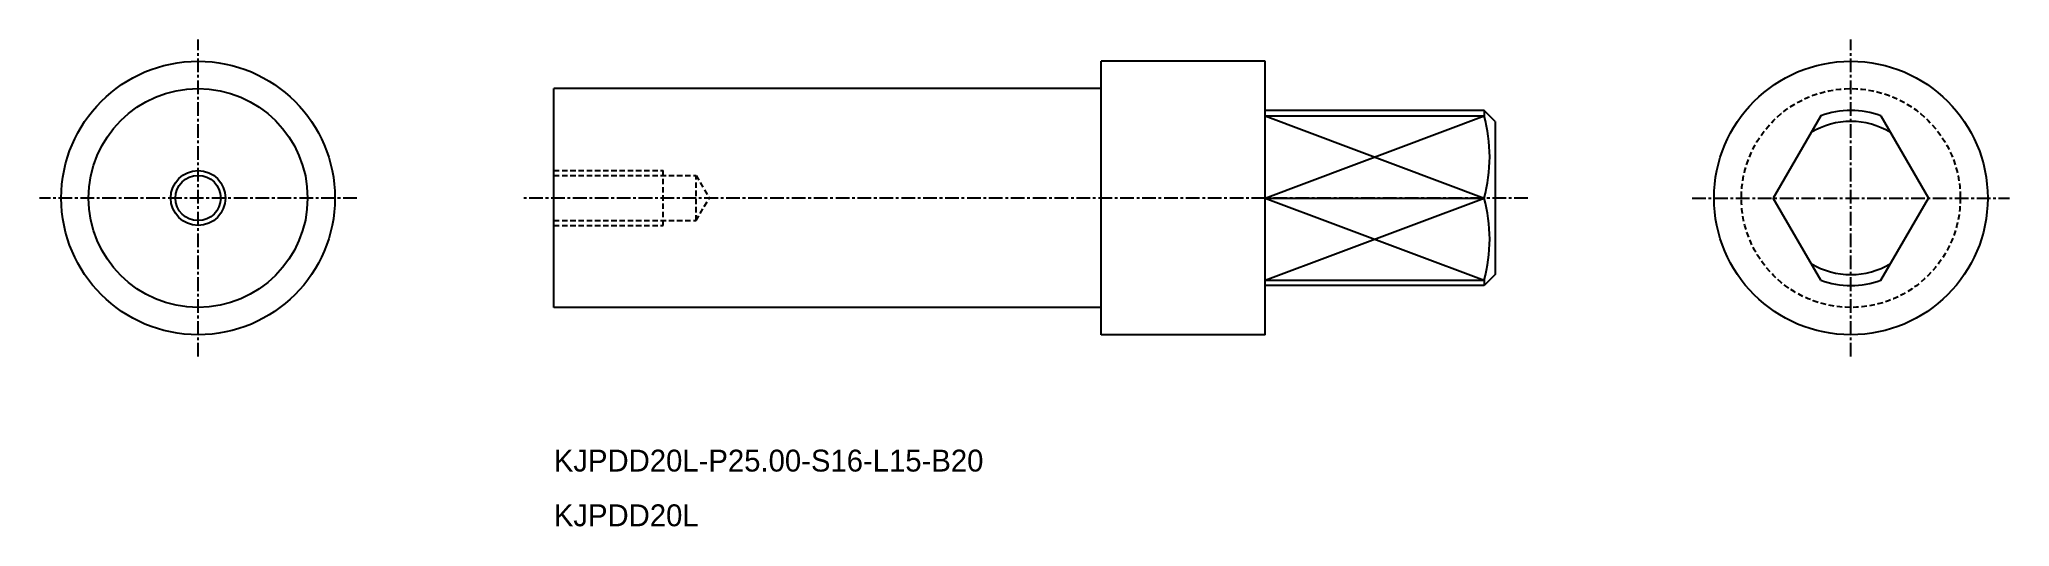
# Model space of a CAD drawing. Extents: x -2548 to -2368, y -925 to -880.
import ezdxf

# ---------------------------------------------------------------- set-up
doc = ezdxf.new("R2010")
doc.units = 0
doc.linetypes.add('CENTER', pattern=[2, 1.25, -0.25, 0.25, -0.25])
doc.linetypes.add('DASHED', pattern=[0.75, 0.5, -0.25])
doc.layers.get('0').update_dxf_attribs({"linetype": 'CONTINUOUS'})
doc.layers.add('CENTER', color=1, linetype='CENTER')

msp = doc.modelspace()

# ---------------------------------------------------------------- linework, layer by layer
at = {"color": 7, "linetype": 'CONTINUOUS'}
for p, q in [((-2450.58, -907.15), (-2450.58, -882.15)), ((-2435.58, -882.15), (-2450.58, -882.15)), ((-2435.58, -907.15), (-2435.58, -882.15)), ((-2500.58, -904.65), (-2500.58, -884.65)), ((-2450.58, -884.65), (-2500.58, -884.65)), ((-2415.58, -886.65), (-2435.58, -886.65)), ((-2435.58, -887.14), (-2415.58, -887.14)), ((-2415.58, -886.65), (-2415.58, -887.14)), ((-2414.58, -887.65), (-2415.58, -886.65)), ((-2384.83, -887.14), (-2389.17, -894.65)), ((-2379.33, -887.14), (-2374.99, -894.65)), ((-2414.58, -887.65), (-2414.58, -901.65)), ((-2435.58, -894.65), (-2415.58, -894.65)), ((-2384.83, -902.17), (-2389.17, -894.65)), ((-2379.33, -902.17), (-2374.99, -894.65)), ((-2414.58, -901.65), (-2415.58, -902.65)), ((-2435.58, -902.17), (-2415.58, -902.17)), ((-2415.58, -902.65), (-2435.58, -902.65)), ((-2415.58, -902.17), (-2415.58, -902.65)), ((-2450.58, -904.65), (-2500.58, -904.65)), ((-2435.58, -907.15), (-2450.58, -907.15))]:
    msp.add_line(p, q, dxfattribs=at)
at = {"color": 3, "linetype": 'CONTINUOUS'}
for p, q in [((-2435.58, -894.65), (-2415.58, -887.14)), ((-2435.58, -887.14), (-2415.58, -894.65)), ((-2435.58, -902.17), (-2415.58, -894.65)), ((-2435.58, -894.65), (-2415.58, -902.17))]:
    msp.add_line(p, q, dxfattribs=at)
at = {"color": 3, "linetype": 'DASHED'}
for p, q in [((-2500.58, -892.15), (-2490.58, -892.15)), ((-2500.58, -892.59), (-2487.58, -892.59)), ((-2490.58, -897.15), (-2490.58, -892.15)), ((-2487.58, -892.59), (-2486.39, -894.65)), ((-2487.58, -896.72), (-2487.58, -892.59)), ((-2487.58, -896.72), (-2486.39, -894.65)), ((-2500.58, -896.72), (-2487.58, -896.72)), ((-2500.58, -897.15), (-2490.58, -897.15))]:
    msp.add_line(p, q, dxfattribs=at)
at = {"color": 7, "linetype": 'CONTINUOUS'}
for centre, radius in [((-2533.08, -894.65), 12.5), ((-2382.08, -894.65), 12.5), ((-2533.08, -894.65), 10), ((-2533.08, -894.65), 2.07)]:
    msp.add_circle(centre, radius, dxfattribs=at)
at = {"color": 3, "linetype": 'DASHED'}
msp.add_circle((-2382.08, -894.65), 10, dxfattribs=at)
at = {"color": 3, "linetype": 'CONTINUOUS'}
msp.add_circle((-2533.08, -894.65), 2.5, dxfattribs=at)
at = {"color": 7, "linetype": 'CONTINUOUS'}
for centre, radius, start, end in [((-2429.44, -890.9), 14.36, 344.8357, 15.1643), ((-2382.08, -894.65), 8, 69.8945, 110.1055), ((-2382.08, -894.65), 7, 58.7376, 121.2624), ((-2429.44, -898.41), 14.36, 344.8357, 15.1643), ((-2382.08, -894.65), 7, 238.7376, 301.2624), ((-2382.08, -894.65), 8, 249.8945, 290.1055)]:
    msp.add_arc(centre, radius, start, end, dxfattribs=at)
at = {"layer": 'CENTER', "color": 1, "linetype": 'CENTER'}
for p, q in [((-2533.08, -909.15), (-2533.08, -880.15)), ((-2382.08, -909.15), (-2382.08, -880.15)), ((-2518.58, -894.65), (-2547.58, -894.65)), ((-2411.58, -894.65), (-2503.58, -894.65)), ((-2396.58, -894.65), (-2367.58, -894.65))]:
    msp.add_line(p, q, dxfattribs=at)

# ---------------------------------------------------------------- texts
at = {"color": 7, "linetype": 'CONTINUOUS'}
for s, p in [('KJPDD20L-P25.00-S16-L15-B20', (-2500.58, -919.65)), ('KJPDD20L', (-2500.58, -924.65))]:
    msp.add_text(s, height=2, dxfattribs=at).set_placement(p)

doc.saveas('drawing.dxf')
